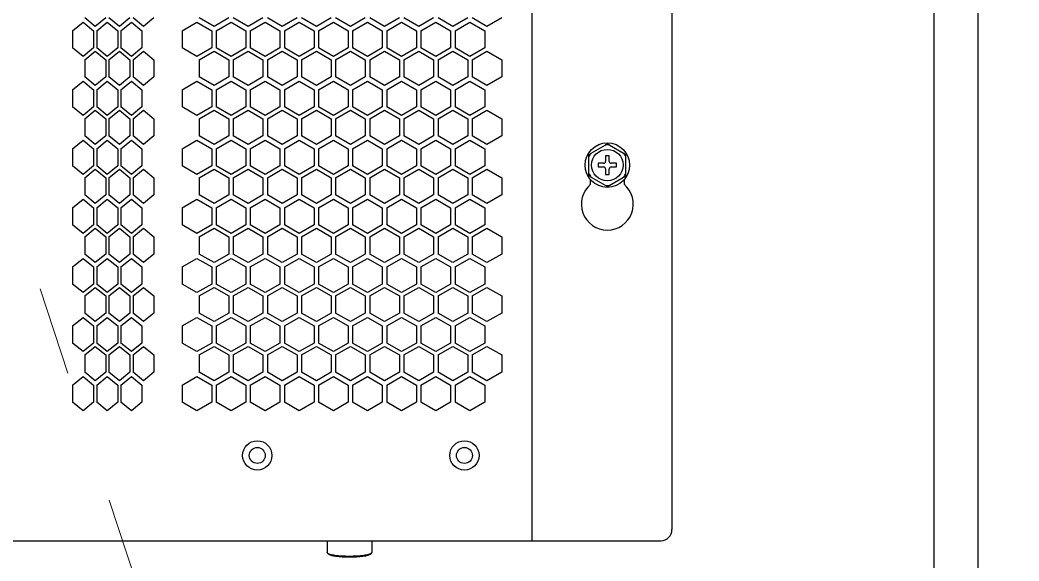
# Model space of a CAD drawing. Extents: x 61367 to 140945, y -1257 to 25588.
# Drawn here: x 71152.3 to 71421.7, y 19918.3 to 20064.2 of the extents above; entities that cross this region are included whole.
import ezdxf

# ---------------------------------------------------------------- set-up
doc = ezdxf.new("R2010")
doc.units = 0
doc.header["$MEASUREMENT"] = 0
doc.linetypes.add('ACAD_ISO03W100', pattern=[30, 12, -18])
doc.layers.get('0').update_dxf_attribs({"linetype": 'CONTINUOUS'})
for name, color, linetype in [('2401-00336-S-M6-12HWM_0', 7, 'CONTINUOUS'), ('4212-68099_1_0', 7, 'CONTINUOUS'), ('4212-73754_1_0', 7, 'CONTINUOUS'), ('4215-0412-2_0', 7, 'CONTINUOUS'), ('SONGBUTUO-M4-8_0', 7, 'CONTINUOUS')]:
    doc.layers.add(name, color=color, linetype=linetype)
doc.layers.add('THICK', color=7, linetype='CONTINUOUS', lineweight=0)

# ---------------------------------------------------------------- blocks, each defined once
blk = doc.blocks.new('ETRYRTERRTERWDDASW')
at = {"layer": 'THICK', "color": 1, "linetype": 'ACAD_ISO03W100', "ltscale": 2}
blk.add_line((214128.38, 51356.57), (213334.9, 48924.57), dxfattribs=at)
blk = doc.blocks.new('ERGRTHTHRT')
at = {"layer": '2401-00336-S-M6-12HWM_0', "color": 7, "linetype": 'Continuous'}
for p, q in [((-37213.56, -67915.28), (-37208.56, -67912.39)), ((-37208.56, -67912.39), (-37203.56, -67915.28)), ((-37213.56, -67921.05), (-37213.56, -67915.28)), ((-37209.06, -67915.66), (-37209.06, -67917.16)), ((-37208.06, -67915.66), (-37209.06, -67915.66)), ((-37208.06, -67917.16), (-37208.06, -67915.66)), ((-37203.56, -67921.05), (-37203.56, -67915.28)), ((-37211.06, -67917.66), (-37211.06, -67918.66)), ((-37209.56, -67917.66), (-37211.06, -67917.66)), ((-37211.06, -67918.66), (-37209.56, -67918.66)), ((-37209.06, -67919.16), (-37209.06, -67920.66)), ((-37208.06, -67920.66), (-37208.06, -67919.16)), ((-37206.06, -67917.66), (-37207.56, -67917.66)), ((-37207.56, -67918.66), (-37206.06, -67918.66)), ((-37206.06, -67918.66), (-37206.06, -67917.66)), ((-37213.56, -67921.05), (-37208.56, -67923.94)), ((-37209.06, -67920.66), (-37208.06, -67920.66)), ((-37208.56, -67923.94), (-37203.56, -67921.05))]:
    blk.add_line(p, q, dxfattribs=at)
for radius in [6, 4.25]:
    blk.add_circle((-37208.56, -67918.16), radius, dxfattribs=at)
for centre, radius, start, end in [((-37208.56, -67918.16), 5.47, 84.0076, 95.9924), ((-37208.56, -67918.16), 5.47, 144.0076, 155.9924), ((-37208.56, -67918.16), 5.47, 24.0076, 35.9924), ((-37209.56, -67917.16), 0.5, 270, 0), ((-37209.56, -67919.16), 0.5, 0, 90), ((-37207.56, -67917.16), 0.5, 180, 270), ((-37207.56, -67919.16), 0.5, 90, 180), ((-37208.56, -67918.16), 5.47, 204.0076, 215.9924), ((-37208.56, -67918.16), 5.47, 324.0076, 335.9924), ((-37208.56, -67918.16), 5.47, 264.0076, 275.9924)]:
    blk.add_arc(centre, radius, start, end, dxfattribs=at)
at = {"layer": '4212-68099_1_0', "color": 7, "linetype": 'Continuous'}
blk.add_line((-37120.56, -67513.16), (-37120.56, -69588.16), dxfattribs=at)
at = {"layer": '4212-73754_1_0', "color": 7, "linetype": 'Continuous'}
blk.add_line((-37108.56, -68535.66), (-37108.56, -67514.86), dxfattribs=at)
at = {"layer": '4215-0412-2_0', "color": 7, "linetype": 'Continuous'}
for p, q in [((-37228.95, -67590.88), (-37228.95, -68019.48)), ((-37191.15, -67593.88), (-37191.15, -68016.48)), ((-37346.65, -67880.73), (-37349.47, -67878.42)), ((-37343.82, -67878.42), (-37346.65, -67880.73)), ((-37340.14, -67880.73), (-37342.97, -67878.42)), ((-37337.31, -67878.42), (-37340.14, -67880.73)), ((-37333.63, -67880.73), (-37336.46, -67878.42)), ((-37330.81, -67878.42), (-37333.63, -67880.73)), ((-37314.62, -67880.73), (-37318.62, -67878.42)), ((-37310.62, -67878.42), (-37314.62, -67880.73)), ((-37305.42, -67880.73), (-37309.42, -67878.42)), ((-37301.42, -67878.42), (-37305.42, -67880.73)), ((-37296.22, -67880.73), (-37300.22, -67878.42)), ((-37292.22, -67878.42), (-37296.22, -67880.73)), ((-37287.02, -67880.73), (-37291.02, -67878.42)), ((-37283.02, -67878.42), (-37287.02, -67880.73)), ((-37277.82, -67880.73), (-37281.82, -67878.42)), ((-37273.82, -67878.42), (-37277.82, -67880.73)), ((-37268.62, -67880.73), (-37272.62, -67878.42)), ((-37264.62, -67878.42), (-37268.62, -67880.73)), ((-37259.42, -67880.73), (-37263.42, -67878.42)), ((-37255.42, -67878.42), (-37259.42, -67880.73)), ((-37250.22, -67880.73), (-37254.22, -67878.42)), ((-37246.22, -67878.42), (-37250.22, -67880.73)), ((-37241.02, -67880.73), (-37245.02, -67878.42)), ((-37237.02, -67878.42), (-37241.02, -67880.73)), ((-37352.74, -67881.9), (-37349.91, -67879.59)), ((-37349.91, -67879.59), (-37347.08, -67881.9)), ((-37346.24, -67881.9), (-37343.41, -67879.59)), ((-37343.41, -67879.59), (-37340.58, -67881.9)), ((-37339.73, -67881.9), (-37336.9, -67879.59)), ((-37336.9, -67879.59), (-37334.07, -67881.9)), ((-37323.24, -67881.9), (-37319.24, -67879.59)), ((-37319.24, -67879.59), (-37315.24, -67881.9)), ((-37314.04, -67881.9), (-37310.04, -67879.59)), ((-37310.04, -67879.59), (-37306.04, -67881.9)), ((-37304.84, -67881.9), (-37300.84, -67879.59)), ((-37300.84, -67879.59), (-37296.84, -67881.9)), ((-37295.64, -67881.9), (-37291.64, -67879.59)), ((-37291.64, -67879.59), (-37287.64, -67881.9)), ((-37286.44, -67881.9), (-37282.44, -67879.59)), ((-37282.44, -67879.59), (-37278.44, -67881.9)), ((-37277.24, -67881.9), (-37273.24, -67879.59)), ((-37273.24, -67879.59), (-37269.24, -67881.9)), ((-37268.04, -67881.9), (-37264.04, -67879.59)), ((-37264.04, -67879.59), (-37260.04, -67881.9)), ((-37258.84, -67881.9), (-37254.84, -67879.59)), ((-37254.84, -67879.59), (-37250.84, -67881.9)), ((-37249.64, -67881.9), (-37245.64, -67879.59)), ((-37245.64, -67879.59), (-37241.64, -67881.9)), ((-37352.74, -67881.9), (-37352.74, -67886.52)), ((-37347.08, -67881.9), (-37347.08, -67886.52)), ((-37346.24, -67881.9), (-37346.24, -67886.52)), ((-37340.58, -67881.9), (-37340.58, -67886.52)), ((-37339.73, -67881.9), (-37339.73, -67886.52)), ((-37334.07, -67881.9), (-37334.07, -67886.52)), ((-37323.24, -67881.9), (-37323.24, -67886.52)), ((-37315.24, -67881.9), (-37315.24, -67886.52)), ((-37314.04, -67881.9), (-37314.04, -67886.52)), ((-37306.04, -67881.9), (-37306.04, -67886.52)), ((-37304.84, -67881.9), (-37304.84, -67886.52)), ((-37296.84, -67881.9), (-37296.84, -67886.52)), ((-37295.64, -67881.9), (-37295.64, -67886.52)), ((-37287.64, -67881.9), (-37287.64, -67886.52)), ((-37286.44, -67881.9), (-37286.44, -67886.52)), ((-37278.44, -67881.9), (-37278.44, -67886.52)), ((-37277.24, -67881.9), (-37277.24, -67886.52)), ((-37269.24, -67881.9), (-37269.24, -67886.52)), ((-37268.04, -67881.9), (-37268.04, -67886.52)), ((-37260.04, -67881.9), (-37260.04, -67886.52)), ((-37258.84, -67881.9), (-37258.84, -67886.52)), ((-37250.84, -67881.9), (-37250.84, -67886.52)), ((-37249.64, -67881.9), (-37249.64, -67886.52)), ((-37241.64, -67881.9), (-37241.64, -67886.52)), ((-37349.91, -67888.83), (-37352.74, -67886.52)), ((-37347.08, -67886.52), (-37349.91, -67888.83)), ((-37343.41, -67888.83), (-37346.24, -67886.52)), ((-37340.58, -67886.52), (-37343.41, -67888.83)), ((-37336.9, -67888.83), (-37339.73, -67886.52)), ((-37334.07, -67886.52), (-37336.9, -67888.83)), ((-37319.24, -67888.83), (-37323.24, -67886.52)), ((-37315.24, -67886.52), (-37319.24, -67888.83)), ((-37310.04, -67888.83), (-37314.04, -67886.52)), ((-37306.04, -67886.52), (-37310.04, -67888.83)), ((-37300.84, -67888.83), (-37304.84, -67886.52)), ((-37296.84, -67886.52), (-37300.84, -67888.83)), ((-37291.64, -67888.83), (-37295.64, -67886.52)), ((-37287.64, -67886.52), (-37291.64, -67888.83)), ((-37282.44, -67888.83), (-37286.44, -67886.52)), ((-37278.44, -67886.52), (-37282.44, -67888.83)), ((-37273.24, -67888.83), (-37277.24, -67886.52)), ((-37269.24, -67886.52), (-37273.24, -67888.83)), ((-37264.04, -67888.83), (-37268.04, -67886.52)), ((-37260.04, -67886.52), (-37264.04, -67888.83)), ((-37254.84, -67888.83), (-37258.84, -67886.52)), ((-37250.84, -67886.52), (-37254.84, -67888.83)), ((-37245.64, -67888.83), (-37249.64, -67886.52)), ((-37241.64, -67886.52), (-37245.64, -67888.83)), ((-37349.47, -67889.73), (-37346.65, -67887.42)), ((-37349.47, -67889.73), (-37349.47, -67894.35)), ((-37346.65, -67887.42), (-37343.82, -67889.73)), ((-37343.82, -67889.73), (-37343.82, -67894.35)), ((-37342.97, -67889.73), (-37340.14, -67887.42)), ((-37342.97, -67889.73), (-37342.97, -67894.35)), ((-37340.14, -67887.42), (-37337.31, -67889.73)), ((-37337.31, -67889.73), (-37337.31, -67894.35)), ((-37336.46, -67889.73), (-37333.63, -67887.42)), ((-37336.46, -67889.73), (-37336.46, -67894.35)), ((-37333.63, -67887.42), (-37330.81, -67889.73)), ((-37330.81, -67889.73), (-37330.81, -67894.35)), ((-37318.62, -67889.73), (-37314.62, -67887.42)), ((-37318.62, -67889.73), (-37318.62, -67894.35)), ((-37314.62, -67887.42), (-37310.62, -67889.73)), ((-37310.62, -67889.73), (-37310.62, -67894.35)), ((-37309.42, -67889.73), (-37305.42, -67887.42)), ((-37309.42, -67889.73), (-37309.42, -67894.35)), ((-37305.42, -67887.42), (-37301.42, -67889.73)), ((-37301.42, -67889.73), (-37301.42, -67894.35)), ((-37300.22, -67889.73), (-37296.22, -67887.42)), ((-37300.22, -67889.73), (-37300.22, -67894.35)), ((-37296.22, -67887.42), (-37292.22, -67889.73)), ((-37292.22, -67889.73), (-37292.22, -67894.35)), ((-37291.02, -67889.73), (-37287.02, -67887.42)), ((-37291.02, -67889.73), (-37291.02, -67894.35)), ((-37287.02, -67887.42), (-37283.02, -67889.73)), ((-37283.02, -67889.73), (-37283.02, -67894.35)), ((-37281.82, -67889.73), (-37277.82, -67887.42)), ((-37281.82, -67889.73), (-37281.82, -67894.35)), ((-37277.82, -67887.42), (-37273.82, -67889.73)), ((-37273.82, -67889.73), (-37273.82, -67894.35)), ((-37272.62, -67889.73), (-37268.62, -67887.42)), ((-37272.62, -67889.73), (-37272.62, -67894.35)), ((-37268.62, -67887.42), (-37264.62, -67889.73)), ((-37264.62, -67889.73), (-37264.62, -67894.35)), ((-37263.42, -67889.73), (-37259.42, -67887.42)), ((-37263.42, -67889.73), (-37263.42, -67894.35)), ((-37259.42, -67887.42), (-37255.42, -67889.73)), ((-37255.42, -67889.73), (-37255.42, -67894.35)), ((-37254.22, -67889.73), (-37250.22, -67887.42)), ((-37254.22, -67889.73), (-37254.22, -67894.35)), ((-37250.22, -67887.42), (-37246.22, -67889.73)), ((-37246.22, -67889.73), (-37246.22, -67894.35)), ((-37245.02, -67889.73), (-37241.02, -67887.42)), ((-37245.02, -67889.73), (-37245.02, -67894.35)), ((-37241.02, -67887.42), (-37237.02, -67889.73)), ((-37237.02, -67889.73), (-37237.02, -67894.35)), ((-37346.65, -67896.66), (-37349.47, -67894.35)), ((-37343.82, -67894.35), (-37346.65, -67896.66)), ((-37340.14, -67896.66), (-37342.97, -67894.35)), ((-37337.31, -67894.35), (-37340.14, -67896.66)), ((-37333.63, -67896.66), (-37336.46, -67894.35)), ((-37330.81, -67894.35), (-37333.63, -67896.66)), ((-37314.62, -67896.66), (-37318.62, -67894.35)), ((-37310.62, -67894.35), (-37314.62, -67896.66)), ((-37305.42, -67896.66), (-37309.42, -67894.35)), ((-37301.42, -67894.35), (-37305.42, -67896.66)), ((-37296.22, -67896.66), (-37300.22, -67894.35)), ((-37292.22, -67894.35), (-37296.22, -67896.66)), ((-37287.02, -67896.66), (-37291.02, -67894.35)), ((-37283.02, -67894.35), (-37287.02, -67896.66)), ((-37277.82, -67896.66), (-37281.82, -67894.35)), ((-37273.82, -67894.35), (-37277.82, -67896.66)), ((-37268.62, -67896.66), (-37272.62, -67894.35)), ((-37264.62, -67894.35), (-37268.62, -67896.66)), ((-37259.42, -67896.66), (-37263.42, -67894.35)), ((-37255.42, -67894.35), (-37259.42, -67896.66)), ((-37250.22, -67896.66), (-37254.22, -67894.35)), ((-37246.22, -67894.35), (-37250.22, -67896.66)), ((-37241.02, -67896.66), (-37245.02, -67894.35)), ((-37237.02, -67894.35), (-37241.02, -67896.66)), ((-37352.74, -67897.83), (-37349.91, -67895.52)), ((-37352.74, -67897.83), (-37352.74, -67902.45)), ((-37349.91, -67895.52), (-37347.08, -67897.83)), ((-37347.08, -67897.83), (-37347.08, -67902.45)), ((-37346.24, -67897.83), (-37343.41, -67895.52)), ((-37346.24, -67897.83), (-37346.24, -67902.45)), ((-37343.41, -67895.52), (-37340.58, -67897.83)), ((-37340.58, -67897.83), (-37340.58, -67902.45)), ((-37339.73, -67897.83), (-37336.9, -67895.52)), ((-37339.73, -67897.83), (-37339.73, -67902.45)), ((-37336.9, -67895.52), (-37334.07, -67897.83)), ((-37334.07, -67897.83), (-37334.07, -67902.45)), ((-37323.24, -67897.83), (-37319.24, -67895.52)), ((-37323.24, -67897.83), (-37323.24, -67902.45)), ((-37319.24, -67895.52), (-37315.24, -67897.83)), ((-37315.24, -67897.83), (-37315.24, -67902.45)), ((-37314.04, -67897.83), (-37310.04, -67895.52)), ((-37314.04, -67897.83), (-37314.04, -67902.45)), ((-37310.04, -67895.52), (-37306.04, -67897.83)), ((-37306.04, -67897.83), (-37306.04, -67902.45)), ((-37304.84, -67897.83), (-37300.84, -67895.52)), ((-37304.84, -67897.83), (-37304.84, -67902.45)), ((-37300.84, -67895.52), (-37296.84, -67897.83)), ((-37296.84, -67897.83), (-37296.84, -67902.45)), ((-37295.64, -67897.83), (-37291.64, -67895.52)), ((-37295.64, -67897.83), (-37295.64, -67902.45)), ((-37291.64, -67895.52), (-37287.64, -67897.83)), ((-37287.64, -67897.83), (-37287.64, -67902.45)), ((-37286.44, -67897.83), (-37282.44, -67895.52)), ((-37286.44, -67897.83), (-37286.44, -67902.45)), ((-37282.44, -67895.52), (-37278.44, -67897.83)), ((-37278.44, -67897.83), (-37278.44, -67902.45)), ((-37277.24, -67897.83), (-37273.24, -67895.52)), ((-37277.24, -67897.83), (-37277.24, -67902.45)), ((-37273.24, -67895.52), (-37269.24, -67897.83)), ((-37269.24, -67897.83), (-37269.24, -67902.45)), ((-37268.04, -67897.83), (-37264.04, -67895.52)), ((-37268.04, -67897.83), (-37268.04, -67902.45)), ((-37264.04, -67895.52), (-37260.04, -67897.83)), ((-37260.04, -67897.83), (-37260.04, -67902.45)), ((-37258.84, -67897.83), (-37254.84, -67895.52)), ((-37258.84, -67897.83), (-37258.84, -67902.45)), ((-37254.84, -67895.52), (-37250.84, -67897.83)), ((-37250.84, -67897.83), (-37250.84, -67902.45)), ((-37249.64, -67897.83), (-37245.64, -67895.52)), ((-37249.64, -67897.83), (-37249.64, -67902.45)), ((-37245.64, -67895.52), (-37241.64, -67897.83)), ((-37241.64, -67897.83), (-37241.64, -67902.45)), ((-37349.91, -67904.76), (-37352.74, -67902.45)), ((-37347.08, -67902.45), (-37349.91, -67904.76)), ((-37343.41, -67904.76), (-37346.24, -67902.45)), ((-37340.58, -67902.45), (-37343.41, -67904.76)), ((-37336.9, -67904.76), (-37339.73, -67902.45)), ((-37334.07, -67902.45), (-37336.9, -67904.76)), ((-37319.24, -67904.76), (-37323.24, -67902.45)), ((-37315.24, -67902.45), (-37319.24, -67904.76)), ((-37310.04, -67904.76), (-37314.04, -67902.45)), ((-37306.04, -67902.45), (-37310.04, -67904.76)), ((-37300.84, -67904.76), (-37304.84, -67902.45)), ((-37296.84, -67902.45), (-37300.84, -67904.76)), ((-37291.64, -67904.76), (-37295.64, -67902.45)), ((-37287.64, -67902.45), (-37291.64, -67904.76)), ((-37282.44, -67904.76), (-37286.44, -67902.45)), ((-37278.44, -67902.45), (-37282.44, -67904.76)), ((-37273.24, -67904.76), (-37277.24, -67902.45)), ((-37269.24, -67902.45), (-37273.24, -67904.76)), ((-37264.04, -67904.76), (-37268.04, -67902.45)), ((-37260.04, -67902.45), (-37264.04, -67904.76)), ((-37254.84, -67904.76), (-37258.84, -67902.45)), ((-37250.84, -67902.45), (-37254.84, -67904.76)), ((-37245.64, -67904.76), (-37249.64, -67902.45)), ((-37241.64, -67902.45), (-37245.64, -67904.76)), ((-37349.47, -67905.66), (-37346.65, -67903.35)), ((-37349.47, -67905.66), (-37349.47, -67910.28)), ((-37346.65, -67903.35), (-37343.82, -67905.66)), ((-37343.82, -67905.66), (-37343.82, -67910.28)), ((-37342.97, -67905.66), (-37340.14, -67903.35)), ((-37342.97, -67905.66), (-37342.97, -67910.28)), ((-37340.14, -67903.35), (-37337.31, -67905.66)), ((-37337.31, -67905.66), (-37337.31, -67910.28)), ((-37336.46, -67905.66), (-37333.63, -67903.35)), ((-37336.46, -67905.66), (-37336.46, -67910.28)), ((-37333.63, -67903.35), (-37330.81, -67905.66)), ((-37330.81, -67905.66), (-37330.81, -67910.28)), ((-37318.62, -67905.66), (-37314.62, -67903.35)), ((-37318.62, -67905.66), (-37318.62, -67910.28)), ((-37314.62, -67903.35), (-37310.62, -67905.66)), ((-37310.62, -67905.66), (-37310.62, -67910.28)), ((-37309.42, -67905.66), (-37305.42, -67903.35)), ((-37309.42, -67905.66), (-37309.42, -67910.28)), ((-37305.42, -67903.35), (-37301.42, -67905.66)), ((-37301.42, -67905.66), (-37301.42, -67910.28)), ((-37300.22, -67905.66), (-37296.22, -67903.35)), ((-37300.22, -67905.66), (-37300.22, -67910.28)), ((-37296.22, -67903.35), (-37292.22, -67905.66)), ((-37292.22, -67905.66), (-37292.22, -67910.28)), ((-37291.02, -67905.66), (-37287.02, -67903.35)), ((-37291.02, -67905.66), (-37291.02, -67910.28)), ((-37287.02, -67903.35), (-37283.02, -67905.66)), ((-37283.02, -67905.66), (-37283.02, -67910.28)), ((-37281.82, -67905.66), (-37277.82, -67903.35)), ((-37281.82, -67905.66), (-37281.82, -67910.28)), ((-37277.82, -67903.35), (-37273.82, -67905.66)), ((-37273.82, -67905.66), (-37273.82, -67910.28)), ((-37272.62, -67905.66), (-37268.62, -67903.35)), ((-37272.62, -67905.66), (-37272.62, -67910.28)), ((-37268.62, -67903.35), (-37264.62, -67905.66)), ((-37264.62, -67905.66), (-37264.62, -67910.28)), ((-37263.42, -67905.66), (-37259.42, -67903.35)), ((-37263.42, -67905.66), (-37263.42, -67910.28)), ((-37259.42, -67903.35), (-37255.42, -67905.66)), ((-37255.42, -67905.66), (-37255.42, -67910.28)), ((-37254.22, -67905.66), (-37250.22, -67903.35)), ((-37254.22, -67905.66), (-37254.22, -67910.28)), ((-37250.22, -67903.35), (-37246.22, -67905.66)), ((-37246.22, -67905.66), (-37246.22, -67910.28)), ((-37245.02, -67905.66), (-37241.02, -67903.35)), ((-37245.02, -67905.66), (-37245.02, -67910.28)), ((-37241.02, -67903.35), (-37237.02, -67905.66)), ((-37237.02, -67905.66), (-37237.02, -67910.28)), ((-37346.65, -67912.59), (-37349.47, -67910.28)), ((-37343.82, -67910.28), (-37346.65, -67912.59)), ((-37340.14, -67912.59), (-37342.97, -67910.28)), ((-37337.31, -67910.28), (-37340.14, -67912.59)), ((-37333.63, -67912.59), (-37336.46, -67910.28)), ((-37330.81, -67910.28), (-37333.63, -67912.59)), ((-37314.62, -67912.59), (-37318.62, -67910.28)), ((-37310.62, -67910.28), (-37314.62, -67912.59)), ((-37305.42, -67912.59), (-37309.42, -67910.28)), ((-37301.42, -67910.28), (-37305.42, -67912.59)), ((-37296.22, -67912.59), (-37300.22, -67910.28)), ((-37292.22, -67910.28), (-37296.22, -67912.59)), ((-37287.02, -67912.59), (-37291.02, -67910.28)), ((-37283.02, -67910.28), (-37287.02, -67912.59)), ((-37277.82, -67912.59), (-37281.82, -67910.28)), ((-37273.82, -67910.28), (-37277.82, -67912.59)), ((-37268.62, -67912.59), (-37272.62, -67910.28)), ((-37264.62, -67910.28), (-37268.62, -67912.59)), ((-37259.42, -67912.59), (-37263.42, -67910.28)), ((-37255.42, -67910.28), (-37259.42, -67912.59)), ((-37250.22, -67912.59), (-37254.22, -67910.28)), ((-37246.22, -67910.28), (-37250.22, -67912.59)), ((-37241.02, -67912.59), (-37245.02, -67910.28)), ((-37237.02, -67910.28), (-37241.02, -67912.59)), ((-37352.74, -67913.76), (-37349.91, -67911.45)), ((-37352.74, -67913.76), (-37352.74, -67918.38)), ((-37349.91, -67911.45), (-37347.08, -67913.76)), ((-37347.08, -67913.76), (-37347.08, -67918.38)), ((-37346.24, -67913.76), (-37343.41, -67911.45)), ((-37346.24, -67913.76), (-37346.24, -67918.38)), ((-37343.41, -67911.45), (-37340.58, -67913.76)), ((-37340.58, -67913.76), (-37340.58, -67918.38)), ((-37339.73, -67913.76), (-37336.9, -67911.45)), ((-37339.73, -67913.76), (-37339.73, -67918.38)), ((-37336.9, -67911.45), (-37334.07, -67913.76)), ((-37334.07, -67913.76), (-37334.07, -67918.38)), ((-37323.24, -67913.76), (-37319.24, -67911.45)), ((-37323.24, -67913.76), (-37323.24, -67918.38)), ((-37319.24, -67911.45), (-37315.24, -67913.76)), ((-37315.24, -67913.76), (-37315.24, -67918.38)), ((-37314.04, -67913.76), (-37310.04, -67911.45)), ((-37314.04, -67913.76), (-37314.04, -67918.38)), ((-37310.04, -67911.45), (-37306.04, -67913.76)), ((-37306.04, -67913.76), (-37306.04, -67918.38)), ((-37304.84, -67913.76), (-37300.84, -67911.45)), ((-37304.84, -67913.76), (-37304.84, -67918.38)), ((-37300.84, -67911.45), (-37296.84, -67913.76)), ((-37296.84, -67913.76), (-37296.84, -67918.38)), ((-37295.64, -67913.76), (-37291.64, -67911.45)), ((-37295.64, -67913.76), (-37295.64, -67918.38)), ((-37291.64, -67911.45), (-37287.64, -67913.76)), ((-37287.64, -67913.76), (-37287.64, -67918.38)), ((-37286.44, -67913.76), (-37282.44, -67911.45)), ((-37286.44, -67913.76), (-37286.44, -67918.38)), ((-37282.44, -67911.45), (-37278.44, -67913.76)), ((-37278.44, -67913.76), (-37278.44, -67918.38)), ((-37277.24, -67913.76), (-37273.24, -67911.45)), ((-37277.24, -67913.76), (-37277.24, -67918.38)), ((-37273.24, -67911.45), (-37269.24, -67913.76)), ((-37269.24, -67913.76), (-37269.24, -67918.38)), ((-37268.04, -67913.76), (-37264.04, -67911.45)), ((-37268.04, -67913.76), (-37268.04, -67918.38)), ((-37264.04, -67911.45), (-37260.04, -67913.76)), ((-37260.04, -67913.76), (-37260.04, -67918.38)), ((-37258.84, -67913.76), (-37254.84, -67911.45)), ((-37258.84, -67913.76), (-37258.84, -67918.38)), ((-37254.84, -67911.45), (-37250.84, -67913.76)), ((-37250.84, -67913.76), (-37250.84, -67918.38)), ((-37249.64, -67913.76), (-37245.64, -67911.45)), ((-37249.64, -67913.76), (-37249.64, -67918.38)), ((-37245.64, -67911.45), (-37241.64, -67913.76)), ((-37241.64, -67913.76), (-37241.64, -67918.38)), ((-37349.91, -67920.69), (-37352.74, -67918.38)), ((-37347.08, -67918.38), (-37349.91, -67920.69)), ((-37349.47, -67921.59), (-37346.65, -67919.28)), ((-37346.65, -67919.28), (-37343.82, -67921.59)), ((-37343.41, -67920.69), (-37346.24, -67918.38)), ((-37340.58, -67918.38), (-37343.41, -67920.69)), ((-37342.97, -67921.59), (-37340.14, -67919.28)), ((-37340.14, -67919.28), (-37337.31, -67921.59)), ((-37336.9, -67920.69), (-37339.73, -67918.38)), ((-37334.07, -67918.38), (-37336.9, -67920.69)), ((-37336.46, -67921.59), (-37333.63, -67919.28)), ((-37333.63, -67919.28), (-37330.81, -67921.59)), ((-37319.24, -67920.69), (-37323.24, -67918.38)), ((-37315.24, -67918.38), (-37319.24, -67920.69)), ((-37318.62, -67921.59), (-37314.62, -67919.28)), ((-37314.62, -67919.28), (-37310.62, -67921.59)), ((-37310.04, -67920.69), (-37314.04, -67918.38)), ((-37306.04, -67918.38), (-37310.04, -67920.69)), ((-37309.42, -67921.59), (-37305.42, -67919.28)), ((-37305.42, -67919.28), (-37301.42, -67921.59)), ((-37300.84, -67920.69), (-37304.84, -67918.38)), ((-37296.84, -67918.38), (-37300.84, -67920.69)), ((-37300.22, -67921.59), (-37296.22, -67919.28)), ((-37296.22, -67919.28), (-37292.22, -67921.59)), ((-37291.64, -67920.69), (-37295.64, -67918.38)), ((-37287.64, -67918.38), (-37291.64, -67920.69)), ((-37291.02, -67921.59), (-37287.02, -67919.28)), ((-37287.02, -67919.28), (-37283.02, -67921.59)), ((-37282.44, -67920.69), (-37286.44, -67918.38)), ((-37278.44, -67918.38), (-37282.44, -67920.69)), ((-37281.82, -67921.59), (-37277.82, -67919.28)), ((-37277.82, -67919.28), (-37273.82, -67921.59)), ((-37273.24, -67920.69), (-37277.24, -67918.38)), ((-37269.24, -67918.38), (-37273.24, -67920.69)), ((-37272.62, -67921.59), (-37268.62, -67919.28)), ((-37268.62, -67919.28), (-37264.62, -67921.59)), ((-37264.04, -67920.69), (-37268.04, -67918.38)), ((-37260.04, -67918.38), (-37264.04, -67920.69)), ((-37263.42, -67921.59), (-37259.42, -67919.28)), ((-37259.42, -67919.28), (-37255.42, -67921.59)), ((-37254.84, -67920.69), (-37258.84, -67918.38)), ((-37250.84, -67918.38), (-37254.84, -67920.69)), ((-37254.22, -67921.59), (-37250.22, -67919.28)), ((-37250.22, -67919.28), (-37246.22, -67921.59)), ((-37245.64, -67920.69), (-37249.64, -67918.38)), ((-37241.64, -67918.38), (-37245.64, -67920.69)), ((-37245.02, -67921.59), (-37241.02, -67919.28)), ((-37241.02, -67919.28), (-37237.02, -67921.59)), ((-37349.47, -67921.59), (-37349.47, -67926.21)), ((-37343.82, -67921.59), (-37343.82, -67926.21)), ((-37342.97, -67921.59), (-37342.97, -67926.21)), ((-37337.31, -67921.59), (-37337.31, -67926.21)), ((-37336.46, -67921.59), (-37336.46, -67926.21)), ((-37330.81, -67921.59), (-37330.81, -67926.21)), ((-37318.62, -67921.59), (-37318.62, -67926.21)), ((-37310.62, -67921.59), (-37310.62, -67926.21)), ((-37309.42, -67921.59), (-37309.42, -67926.21)), ((-37301.42, -67921.59), (-37301.42, -67926.21)), ((-37300.22, -67921.59), (-37300.22, -67926.21)), ((-37292.22, -67921.59), (-37292.22, -67926.21)), ((-37291.02, -67921.59), (-37291.02, -67926.21)), ((-37283.02, -67921.59), (-37283.02, -67926.21)), ((-37281.82, -67921.59), (-37281.82, -67926.21)), ((-37273.82, -67921.59), (-37273.82, -67926.21)), ((-37272.62, -67921.59), (-37272.62, -67926.21)), ((-37264.62, -67921.59), (-37264.62, -67926.21)), ((-37263.42, -67921.59), (-37263.42, -67926.21)), ((-37255.42, -67921.59), (-37255.42, -67926.21)), ((-37254.22, -67921.59), (-37254.22, -67926.21)), ((-37246.22, -67921.59), (-37246.22, -67926.21)), ((-37245.02, -67921.59), (-37245.02, -67926.21)), ((-37237.02, -67921.59), (-37237.02, -67926.21)), ((-37213.06, -67923.32), (-37213.06, -67922.12)), ((-37204.06, -67922.13), (-37204.06, -67923.32)), ((-37352.74, -67929.69), (-37349.91, -67927.38)), ((-37349.91, -67927.38), (-37347.08, -67929.69)), ((-37346.65, -67928.52), (-37349.47, -67926.21)), ((-37343.82, -67926.21), (-37346.65, -67928.52)), ((-37346.24, -67929.69), (-37343.41, -67927.38)), ((-37343.41, -67927.38), (-37340.58, -67929.69)), ((-37340.14, -67928.52), (-37342.97, -67926.21)), ((-37337.31, -67926.21), (-37340.14, -67928.52)), ((-37339.73, -67929.69), (-37336.9, -67927.38)), ((-37336.9, -67927.38), (-37334.07, -67929.69)), ((-37333.63, -67928.52), (-37336.46, -67926.21)), ((-37330.81, -67926.21), (-37333.63, -67928.52)), ((-37323.24, -67929.69), (-37319.24, -67927.38)), ((-37319.24, -67927.38), (-37315.24, -67929.69)), ((-37314.62, -67928.52), (-37318.62, -67926.21)), ((-37310.62, -67926.21), (-37314.62, -67928.52)), ((-37314.04, -67929.69), (-37310.04, -67927.38)), ((-37310.04, -67927.38), (-37306.04, -67929.69)), ((-37305.42, -67928.52), (-37309.42, -67926.21)), ((-37301.42, -67926.21), (-37305.42, -67928.52)), ((-37304.84, -67929.69), (-37300.84, -67927.38)), ((-37300.84, -67927.38), (-37296.84, -67929.69)), ((-37296.22, -67928.52), (-37300.22, -67926.21)), ((-37292.22, -67926.21), (-37296.22, -67928.52)), ((-37295.64, -67929.69), (-37291.64, -67927.38)), ((-37291.64, -67927.38), (-37287.64, -67929.69)), ((-37287.02, -67928.52), (-37291.02, -67926.21)), ((-37283.02, -67926.21), (-37287.02, -67928.52)), ((-37286.44, -67929.69), (-37282.44, -67927.38)), ((-37282.44, -67927.38), (-37278.44, -67929.69)), ((-37277.82, -67928.52), (-37281.82, -67926.21)), ((-37273.82, -67926.21), (-37277.82, -67928.52)), ((-37277.24, -67929.69), (-37273.24, -67927.38)), ((-37273.24, -67927.38), (-37269.24, -67929.69)), ((-37268.62, -67928.52), (-37272.62, -67926.21)), ((-37264.62, -67926.21), (-37268.62, -67928.52)), ((-37268.04, -67929.69), (-37264.04, -67927.38)), ((-37264.04, -67927.38), (-37260.04, -67929.69)), ((-37259.42, -67928.52), (-37263.42, -67926.21)), ((-37255.42, -67926.21), (-37259.42, -67928.52)), ((-37258.84, -67929.69), (-37254.84, -67927.38)), ((-37254.84, -67927.38), (-37250.84, -67929.69)), ((-37250.22, -67928.52), (-37254.22, -67926.21)), ((-37246.22, -67926.21), (-37250.22, -67928.52)), ((-37249.64, -67929.69), (-37245.64, -67927.38)), ((-37245.64, -67927.38), (-37241.64, -67929.69)), ((-37241.02, -67928.52), (-37245.02, -67926.21)), ((-37237.02, -67926.21), (-37241.02, -67928.52)), ((-37352.74, -67929.69), (-37352.74, -67934.31)), ((-37347.08, -67929.69), (-37347.08, -67934.31)), ((-37346.24, -67929.69), (-37346.24, -67934.31)), ((-37340.58, -67929.69), (-37340.58, -67934.31)), ((-37339.73, -67929.69), (-37339.73, -67934.31)), ((-37334.07, -67929.69), (-37334.07, -67934.31)), ((-37323.24, -67929.69), (-37323.24, -67934.31)), ((-37315.24, -67929.69), (-37315.24, -67934.31)), ((-37314.04, -67929.69), (-37314.04, -67934.31)), ((-37306.04, -67929.69), (-37306.04, -67934.31)), ((-37304.84, -67929.69), (-37304.84, -67934.31)), ((-37296.84, -67929.69), (-37296.84, -67934.31)), ((-37295.64, -67929.69), (-37295.64, -67934.31)), ((-37287.64, -67929.69), (-37287.64, -67934.31)), ((-37286.44, -67929.69), (-37286.44, -67934.31)), ((-37278.44, -67929.69), (-37278.44, -67934.31)), ((-37277.24, -67929.69), (-37277.24, -67934.31)), ((-37269.24, -67929.69), (-37269.24, -67934.31)), ((-37268.04, -67929.69), (-37268.04, -67934.31)), ((-37260.04, -67929.69), (-37260.04, -67934.31)), ((-37258.84, -67929.69), (-37258.84, -67934.31)), ((-37250.84, -67929.69), (-37250.84, -67934.31)), ((-37249.64, -67929.69), (-37249.64, -67934.31)), ((-37241.64, -67929.69), (-37241.64, -67934.31)), ((-37349.91, -67936.62), (-37352.74, -67934.31)), ((-37347.08, -67934.31), (-37349.91, -67936.62)), ((-37349.47, -67937.52), (-37346.65, -67935.21)), ((-37346.65, -67935.21), (-37343.82, -67937.52)), ((-37343.41, -67936.62), (-37346.24, -67934.31)), ((-37340.58, -67934.31), (-37343.41, -67936.62)), ((-37342.97, -67937.52), (-37340.14, -67935.21)), ((-37340.14, -67935.21), (-37337.31, -67937.52)), ((-37336.9, -67936.62), (-37339.73, -67934.31)), ((-37334.07, -67934.31), (-37336.9, -67936.62)), ((-37336.46, -67937.52), (-37333.63, -67935.21)), ((-37333.63, -67935.21), (-37330.81, -67937.52)), ((-37319.24, -67936.62), (-37323.24, -67934.31)), ((-37315.24, -67934.31), (-37319.24, -67936.62)), ((-37318.62, -67937.52), (-37314.62, -67935.21)), ((-37314.62, -67935.21), (-37310.62, -67937.52)), ((-37310.04, -67936.62), (-37314.04, -67934.31)), ((-37306.04, -67934.31), (-37310.04, -67936.62)), ((-37309.42, -67937.52), (-37305.42, -67935.21)), ((-37305.42, -67935.21), (-37301.42, -67937.52)), ((-37300.84, -67936.62), (-37304.84, -67934.31)), ((-37296.84, -67934.31), (-37300.84, -67936.62)), ((-37300.22, -67937.52), (-37296.22, -67935.21)), ((-37296.22, -67935.21), (-37292.22, -67937.52)), ((-37291.64, -67936.62), (-37295.64, -67934.31)), ((-37287.64, -67934.31), (-37291.64, -67936.62)), ((-37291.02, -67937.52), (-37287.02, -67935.21)), ((-37287.02, -67935.21), (-37283.02, -67937.52)), ((-37282.44, -67936.62), (-37286.44, -67934.31)), ((-37278.44, -67934.31), (-37282.44, -67936.62)), ((-37281.82, -67937.52), (-37277.82, -67935.21)), ((-37277.82, -67935.21), (-37273.82, -67937.52)), ((-37273.24, -67936.62), (-37277.24, -67934.31)), ((-37269.24, -67934.31), (-37273.24, -67936.62)), ((-37272.62, -67937.52), (-37268.62, -67935.21)), ((-37268.62, -67935.21), (-37264.62, -67937.52)), ((-37264.04, -67936.62), (-37268.04, -67934.31)), ((-37260.04, -67934.31), (-37264.04, -67936.62)), ((-37263.42, -67937.52), (-37259.42, -67935.21)), ((-37259.42, -67935.21), (-37255.42, -67937.52)), ((-37254.84, -67936.62), (-37258.84, -67934.31)), ((-37250.84, -67934.31), (-37254.84, -67936.62)), ((-37254.22, -67937.52), (-37250.22, -67935.21)), ((-37250.22, -67935.21), (-37246.22, -67937.52)), ((-37245.64, -67936.62), (-37249.64, -67934.31)), ((-37241.64, -67934.31), (-37245.64, -67936.62)), ((-37245.02, -67937.52), (-37241.02, -67935.21)), ((-37241.02, -67935.21), (-37237.02, -67937.52)), ((-37349.47, -67937.52), (-37349.47, -67942.14)), ((-37343.82, -67937.52), (-37343.82, -67942.14)), ((-37342.97, -67937.52), (-37342.97, -67942.14)), ((-37337.31, -67937.52), (-37337.31, -67942.14)), ((-37336.46, -67937.52), (-37336.46, -67942.14)), ((-37330.81, -67937.52), (-37330.81, -67942.14)), ((-37318.62, -67937.52), (-37318.62, -67942.14)), ((-37310.62, -67937.52), (-37310.62, -67942.14)), ((-37309.42, -67937.52), (-37309.42, -67942.14)), ((-37301.42, -67937.52), (-37301.42, -67942.14)), ((-37300.22, -67937.52), (-37300.22, -67942.14)), ((-37292.22, -67937.52), (-37292.22, -67942.14)), ((-37291.02, -67937.52), (-37291.02, -67942.14)), ((-37283.02, -67937.52), (-37283.02, -67942.14)), ((-37281.82, -67937.52), (-37281.82, -67942.14)), ((-37273.82, -67937.52), (-37273.82, -67942.14)), ((-37272.62, -67937.52), (-37272.62, -67942.14)), ((-37264.62, -67937.52), (-37264.62, -67942.14)), ((-37263.42, -67937.52), (-37263.42, -67942.14)), ((-37255.42, -67937.52), (-37255.42, -67942.14)), ((-37254.22, -67937.52), (-37254.22, -67942.14)), ((-37246.22, -67937.52), (-37246.22, -67942.14)), ((-37245.02, -67937.52), (-37245.02, -67942.14)), ((-37237.02, -67937.52), (-37237.02, -67942.14)), ((-37352.74, -67945.62), (-37349.91, -67943.31)), ((-37349.91, -67943.31), (-37347.08, -67945.62)), ((-37346.65, -67944.45), (-37349.47, -67942.14)), ((-37343.82, -67942.14), (-37346.65, -67944.45)), ((-37346.24, -67945.62), (-37343.41, -67943.31)), ((-37343.41, -67943.31), (-37340.58, -67945.62)), ((-37340.14, -67944.45), (-37342.97, -67942.14)), ((-37337.31, -67942.14), (-37340.14, -67944.45)), ((-37339.73, -67945.62), (-37336.9, -67943.31)), ((-37336.9, -67943.31), (-37334.07, -67945.62)), ((-37333.63, -67944.45), (-37336.46, -67942.14)), ((-37330.81, -67942.14), (-37333.63, -67944.45)), ((-37323.24, -67945.62), (-37319.24, -67943.31)), ((-37319.24, -67943.31), (-37315.24, -67945.62)), ((-37314.62, -67944.45), (-37318.62, -67942.14)), ((-37310.62, -67942.14), (-37314.62, -67944.45)), ((-37314.04, -67945.62), (-37310.04, -67943.31)), ((-37310.04, -67943.31), (-37306.04, -67945.62)), ((-37305.42, -67944.45), (-37309.42, -67942.14)), ((-37301.42, -67942.14), (-37305.42, -67944.45)), ((-37304.84, -67945.62), (-37300.84, -67943.31)), ((-37300.84, -67943.31), (-37296.84, -67945.62)), ((-37296.22, -67944.45), (-37300.22, -67942.14)), ((-37292.22, -67942.14), (-37296.22, -67944.45)), ((-37295.64, -67945.62), (-37291.64, -67943.31)), ((-37291.64, -67943.31), (-37287.64, -67945.62)), ((-37287.02, -67944.45), (-37291.02, -67942.14)), ((-37283.02, -67942.14), (-37287.02, -67944.45)), ((-37286.44, -67945.62), (-37282.44, -67943.31)), ((-37282.44, -67943.31), (-37278.44, -67945.62)), ((-37277.82, -67944.45), (-37281.82, -67942.14)), ((-37273.82, -67942.14), (-37277.82, -67944.45)), ((-37277.24, -67945.62), (-37273.24, -67943.31)), ((-37273.24, -67943.31), (-37269.24, -67945.62)), ((-37268.62, -67944.45), (-37272.62, -67942.14)), ((-37264.62, -67942.14), (-37268.62, -67944.45)), ((-37268.04, -67945.62), (-37264.04, -67943.31)), ((-37264.04, -67943.31), (-37260.04, -67945.62)), ((-37259.42, -67944.45), (-37263.42, -67942.14)), ((-37255.42, -67942.14), (-37259.42, -67944.45)), ((-37258.84, -67945.62), (-37254.84, -67943.31)), ((-37254.84, -67943.31), (-37250.84, -67945.62)), ((-37250.22, -67944.45), (-37254.22, -67942.14)), ((-37246.22, -67942.14), (-37250.22, -67944.45)), ((-37249.64, -67945.62), (-37245.64, -67943.31)), ((-37245.64, -67943.31), (-37241.64, -67945.62)), ((-37241.02, -67944.45), (-37245.02, -67942.14)), ((-37237.02, -67942.14), (-37241.02, -67944.45)), ((-37352.74, -67945.62), (-37352.74, -67950.24)), ((-37347.08, -67945.62), (-37347.08, -67950.24)), ((-37346.24, -67945.62), (-37346.24, -67950.24)), ((-37340.58, -67945.62), (-37340.58, -67950.24)), ((-37339.73, -67945.62), (-37339.73, -67950.24)), ((-37334.07, -67945.62), (-37334.07, -67950.24)), ((-37323.24, -67945.62), (-37323.24, -67950.24)), ((-37315.24, -67945.62), (-37315.24, -67950.24)), ((-37314.04, -67945.62), (-37314.04, -67950.24)), ((-37306.04, -67945.62), (-37306.04, -67950.24)), ((-37304.84, -67945.62), (-37304.84, -67950.24)), ((-37296.84, -67945.62), (-37296.84, -67950.24)), ((-37295.64, -67945.62), (-37295.64, -67950.24)), ((-37287.64, -67945.62), (-37287.64, -67950.24)), ((-37286.44, -67945.62), (-37286.44, -67950.24)), ((-37278.44, -67945.62), (-37278.44, -67950.24)), ((-37277.24, -67945.62), (-37277.24, -67950.24)), ((-37269.24, -67945.62), (-37269.24, -67950.24)), ((-37268.04, -67945.62), (-37268.04, -67950.24)), ((-37260.04, -67945.62), (-37260.04, -67950.24)), ((-37258.84, -67945.62), (-37258.84, -67950.24)), ((-37250.84, -67945.62), (-37250.84, -67950.24)), ((-37249.64, -67945.62), (-37249.64, -67950.24)), ((-37241.64, -67945.62), (-37241.64, -67950.24)), ((-37349.91, -67952.55), (-37352.74, -67950.24)), ((-37347.08, -67950.24), (-37349.91, -67952.55)), ((-37349.47, -67953.45), (-37346.65, -67951.14)), ((-37346.65, -67951.14), (-37343.82, -67953.45)), ((-37343.41, -67952.55), (-37346.24, -67950.24)), ((-37340.58, -67950.24), (-37343.41, -67952.55)), ((-37342.97, -67953.45), (-37340.14, -67951.14)), ((-37340.14, -67951.14), (-37337.31, -67953.45)), ((-37336.9, -67952.55), (-37339.73, -67950.24)), ((-37334.07, -67950.24), (-37336.9, -67952.55)), ((-37336.46, -67953.45), (-37333.63, -67951.14)), ((-37333.63, -67951.14), (-37330.81, -67953.45)), ((-37319.24, -67952.55), (-37323.24, -67950.24)), ((-37315.24, -67950.24), (-37319.24, -67952.55)), ((-37318.62, -67953.45), (-37314.62, -67951.14)), ((-37314.62, -67951.14), (-37310.62, -67953.45)), ((-37310.04, -67952.55), (-37314.04, -67950.24)), ((-37306.04, -67950.24), (-37310.04, -67952.55)), ((-37309.42, -67953.45), (-37305.42, -67951.14)), ((-37305.42, -67951.14), (-37301.42, -67953.45)), ((-37300.84, -67952.55), (-37304.84, -67950.24)), ((-37296.84, -67950.24), (-37300.84, -67952.55)), ((-37300.22, -67953.45), (-37296.22, -67951.14)), ((-37296.22, -67951.14), (-37292.22, -67953.45)), ((-37291.64, -67952.55), (-37295.64, -67950.24)), ((-37287.64, -67950.24), (-37291.64, -67952.55)), ((-37291.02, -67953.45), (-37287.02, -67951.14)), ((-37287.02, -67951.14), (-37283.02, -67953.45)), ((-37282.44, -67952.55), (-37286.44, -67950.24)), ((-37278.44, -67950.24), (-37282.44, -67952.55)), ((-37281.82, -67953.45), (-37277.82, -67951.14)), ((-37277.82, -67951.14), (-37273.82, -67953.45)), ((-37273.24, -67952.55), (-37277.24, -67950.24)), ((-37269.24, -67950.24), (-37273.24, -67952.55)), ((-37272.62, -67953.45), (-37268.62, -67951.14)), ((-37268.62, -67951.14), (-37264.62, -67953.45)), ((-37264.04, -67952.55), (-37268.04, -67950.24)), ((-37260.04, -67950.24), (-37264.04, -67952.55)), ((-37263.42, -67953.45), (-37259.42, -67951.14)), ((-37259.42, -67951.14), (-37255.42, -67953.45)), ((-37254.84, -67952.55), (-37258.84, -67950.24)), ((-37250.84, -67950.24), (-37254.84, -67952.55)), ((-37254.22, -67953.45), (-37250.22, -67951.14)), ((-37250.22, -67951.14), (-37246.22, -67953.45)), ((-37245.64, -67952.55), (-37249.64, -67950.24)), ((-37241.64, -67950.24), (-37245.64, -67952.55)), ((-37245.02, -67953.45), (-37241.02, -67951.14)), ((-37241.02, -67951.14), (-37237.02, -67953.45)), ((-37349.47, -67953.45), (-37349.47, -67958.07)), ((-37343.82, -67953.45), (-37343.82, -67958.07)), ((-37342.97, -67953.45), (-37342.97, -67958.07)), ((-37337.31, -67953.45), (-37337.31, -67958.07)), ((-37336.46, -67953.45), (-37336.46, -67958.07)), ((-37330.81, -67953.45), (-37330.81, -67958.07)), ((-37318.62, -67953.45), (-37318.62, -67958.07)), ((-37310.62, -67953.45), (-37310.62, -67958.07)), ((-37309.42, -67953.45), (-37309.42, -67958.07)), ((-37301.42, -67953.45), (-37301.42, -67958.07)), ((-37300.22, -67953.45), (-37300.22, -67958.07)), ((-37292.22, -67953.45), (-37292.22, -67958.07)), ((-37291.02, -67953.45), (-37291.02, -67958.07)), ((-37283.02, -67953.45), (-37283.02, -67958.07)), ((-37281.82, -67953.45), (-37281.82, -67958.07)), ((-37273.82, -67953.45), (-37273.82, -67958.07)), ((-37272.62, -67953.45), (-37272.62, -67958.07)), ((-37264.62, -67953.45), (-37264.62, -67958.07)), ((-37263.42, -67953.45), (-37263.42, -67958.07)), ((-37255.42, -67953.45), (-37255.42, -67958.07)), ((-37254.22, -67953.45), (-37254.22, -67958.07)), ((-37246.22, -67953.45), (-37246.22, -67958.07)), ((-37245.02, -67953.45), (-37245.02, -67958.07)), ((-37237.02, -67953.45), (-37237.02, -67958.07)), ((-37352.74, -67961.55), (-37349.91, -67959.24)), ((-37349.91, -67959.24), (-37347.08, -67961.55)), ((-37346.65, -67960.38), (-37349.47, -67958.07)), ((-37343.82, -67958.07), (-37346.65, -67960.38)), ((-37346.24, -67961.55), (-37343.41, -67959.24)), ((-37343.41, -67959.24), (-37340.58, -67961.55)), ((-37340.14, -67960.38), (-37342.97, -67958.07)), ((-37337.31, -67958.07), (-37340.14, -67960.38)), ((-37339.73, -67961.55), (-37336.9, -67959.24)), ((-37336.9, -67959.24), (-37334.07, -67961.55)), ((-37333.63, -67960.38), (-37336.46, -67958.07)), ((-37330.81, -67958.07), (-37333.63, -67960.38)), ((-37323.24, -67961.55), (-37319.24, -67959.24)), ((-37319.24, -67959.24), (-37315.24, -67961.55)), ((-37314.62, -67960.38), (-37318.62, -67958.07)), ((-37310.62, -67958.07), (-37314.62, -67960.38)), ((-37314.04, -67961.55), (-37310.04, -67959.24)), ((-37310.04, -67959.24), (-37306.04, -67961.55)), ((-37305.42, -67960.38), (-37309.42, -67958.07)), ((-37301.42, -67958.07), (-37305.42, -67960.38)), ((-37304.84, -67961.55), (-37300.84, -67959.24)), ((-37300.84, -67959.24), (-37296.84, -67961.55)), ((-37296.22, -67960.38), (-37300.22, -67958.07)), ((-37292.22, -67958.07), (-37296.22, -67960.38)), ((-37295.64, -67961.55), (-37291.64, -67959.24)), ((-37291.64, -67959.24), (-37287.64, -67961.55)), ((-37287.02, -67960.38), (-37291.02, -67958.07)), ((-37283.02, -67958.07), (-37287.02, -67960.38)), ((-37286.44, -67961.55), (-37282.44, -67959.24)), ((-37282.44, -67959.24), (-37278.44, -67961.55)), ((-37277.82, -67960.38), (-37281.82, -67958.07)), ((-37273.82, -67958.07), (-37277.82, -67960.38)), ((-37277.24, -67961.55), (-37273.24, -67959.24)), ((-37273.24, -67959.24), (-37269.24, -67961.55)), ((-37268.62, -67960.38), (-37272.62, -67958.07)), ((-37264.62, -67958.07), (-37268.62, -67960.38)), ((-37268.04, -67961.55), (-37264.04, -67959.24)), ((-37264.04, -67959.24), (-37260.04, -67961.55)), ((-37259.42, -67960.38), (-37263.42, -67958.07)), ((-37255.42, -67958.07), (-37259.42, -67960.38)), ((-37258.84, -67961.55), (-37254.84, -67959.24)), ((-37254.84, -67959.24), (-37250.84, -67961.55)), ((-37250.22, -67960.38), (-37254.22, -67958.07)), ((-37246.22, -67958.07), (-37250.22, -67960.38)), ((-37249.64, -67961.55), (-37245.64, -67959.24)), ((-37245.64, -67959.24), (-37241.64, -67961.55)), ((-37241.02, -67960.38), (-37245.02, -67958.07)), ((-37237.02, -67958.07), (-37241.02, -67960.38)), ((-37352.74, -67961.55), (-37352.74, -67966.17)), ((-37347.08, -67961.55), (-37347.08, -67966.17)), ((-37346.24, -67961.55), (-37346.24, -67966.17)), ((-37340.58, -67961.55), (-37340.58, -67966.17)), ((-37339.73, -67961.55), (-37339.73, -67966.17)), ((-37334.07, -67961.55), (-37334.07, -67966.17)), ((-37323.24, -67961.55), (-37323.24, -67966.17)), ((-37315.24, -67961.55), (-37315.24, -67966.17)), ((-37314.04, -67961.55), (-37314.04, -67966.17)), ((-37306.04, -67961.55), (-37306.04, -67966.17)), ((-37304.84, -67961.55), (-37304.84, -67966.17)), ((-37296.84, -67961.55), (-37296.84, -67966.17)), ((-37295.64, -67961.55), (-37295.64, -67966.17)), ((-37287.64, -67961.55), (-37287.64, -67966.17)), ((-37286.44, -67961.55), (-37286.44, -67966.17)), ((-37278.44, -67961.55), (-37278.44, -67966.17)), ((-37277.24, -67961.55), (-37277.24, -67966.17)), ((-37269.24, -67961.55), (-37269.24, -67966.17)), ((-37268.04, -67961.55), (-37268.04, -67966.17)), ((-37260.04, -67961.55), (-37260.04, -67966.17)), ((-37258.84, -67961.55), (-37258.84, -67966.17)), ((-37250.84, -67961.55), (-37250.84, -67966.17)), ((-37249.64, -67961.55), (-37249.64, -67966.17)), ((-37241.64, -67961.55), (-37241.64, -67966.17)), ((-37349.91, -67968.48), (-37352.74, -67966.17)), ((-37347.08, -67966.17), (-37349.91, -67968.48)), ((-37349.47, -67969.38), (-37346.65, -67967.07)), ((-37346.65, -67967.07), (-37343.82, -67969.38)), ((-37343.41, -67968.48), (-37346.24, -67966.17)), ((-37340.58, -67966.17), (-37343.41, -67968.48)), ((-37342.97, -67969.38), (-37340.14, -67967.07)), ((-37340.14, -67967.07), (-37337.31, -67969.38)), ((-37336.9, -67968.48), (-37339.73, -67966.17)), ((-37334.07, -67966.17), (-37336.9, -67968.48)), ((-37336.46, -67969.38), (-37333.63, -67967.07)), ((-37333.63, -67967.07), (-37330.81, -67969.38)), ((-37319.24, -67968.48), (-37323.24, -67966.17)), ((-37315.24, -67966.17), (-37319.24, -67968.48)), ((-37318.62, -67969.38), (-37314.62, -67967.07)), ((-37314.62, -67967.07), (-37310.62, -67969.38)), ((-37310.04, -67968.48), (-37314.04, -67966.17)), ((-37306.04, -67966.17), (-37310.04, -67968.48)), ((-37309.42, -67969.38), (-37305.42, -67967.07)), ((-37305.42, -67967.07), (-37301.42, -67969.38)), ((-37300.84, -67968.48), (-37304.84, -67966.17)), ((-37296.84, -67966.17), (-37300.84, -67968.48)), ((-37300.22, -67969.38), (-37296.22, -67967.07)), ((-37296.22, -67967.07), (-37292.22, -67969.38)), ((-37291.64, -67968.48), (-37295.64, -67966.17)), ((-37287.64, -67966.17), (-37291.64, -67968.48)), ((-37291.02, -67969.38), (-37287.02, -67967.07)), ((-37287.02, -67967.07), (-37283.02, -67969.38)), ((-37282.44, -67968.48), (-37286.44, -67966.17)), ((-37278.44, -67966.17), (-37282.44, -67968.48)), ((-37281.82, -67969.38), (-37277.82, -67967.07)), ((-37277.82, -67967.07), (-37273.82, -67969.38)), ((-37273.24, -67968.48), (-37277.24, -67966.17)), ((-37269.24, -67966.17), (-37273.24, -67968.48)), ((-37272.62, -67969.38), (-37268.62, -67967.07)), ((-37268.62, -67967.07), (-37264.62, -67969.38)), ((-37264.04, -67968.48), (-37268.04, -67966.17)), ((-37260.04, -67966.17), (-37264.04, -67968.48)), ((-37263.42, -67969.38), (-37259.42, -67967.07)), ((-37259.42, -67967.07), (-37255.42, -67969.38)), ((-37254.84, -67968.48), (-37258.84, -67966.17)), ((-37250.84, -67966.17), (-37254.84, -67968.48)), ((-37254.22, -67969.38), (-37250.22, -67967.07)), ((-37250.22, -67967.07), (-37246.22, -67969.38)), ((-37245.64, -67968.48), (-37249.64, -67966.17)), ((-37241.64, -67966.17), (-37245.64, -67968.48)), ((-37245.02, -67969.38), (-37241.02, -67967.07)), ((-37241.02, -67967.07), (-37237.02, -67969.38)), ((-37349.47, -67969.38), (-37349.47, -67974)), ((-37343.82, -67969.38), (-37343.82, -67974)), ((-37342.97, -67969.38), (-37342.97, -67974)), ((-37337.31, -67969.38), (-37337.31, -67974)), ((-37336.46, -67969.38), (-37336.46, -67974)), ((-37330.81, -67969.38), (-37330.81, -67974)), ((-37318.62, -67969.38), (-37318.62, -67974)), ((-37310.62, -67969.38), (-37310.62, -67974)), ((-37309.42, -67969.38), (-37309.42, -67974)), ((-37301.42, -67969.38), (-37301.42, -67974)), ((-37300.22, -67969.38), (-37300.22, -67974)), ((-37292.22, -67969.38), (-37292.22, -67974)), ((-37291.02, -67969.38), (-37291.02, -67974)), ((-37283.02, -67969.38), (-37283.02, -67974)), ((-37281.82, -67969.38), (-37281.82, -67974)), ((-37273.82, -67969.38), (-37273.82, -67974)), ((-37272.62, -67969.38), (-37272.62, -67974)), ((-37264.62, -67969.38), (-37264.62, -67974)), ((-37263.42, -67969.38), (-37263.42, -67974)), ((-37255.42, -67969.38), (-37255.42, -67974)), ((-37254.22, -67969.38), (-37254.22, -67974)), ((-37246.22, -67969.38), (-37246.22, -67974)), ((-37245.02, -67969.38), (-37245.02, -67974)), ((-37237.02, -67969.38), (-37237.02, -67974)), ((-37352.74, -67977.48), (-37349.91, -67975.17)), ((-37349.91, -67975.17), (-37347.08, -67977.48)), ((-37346.65, -67976.31), (-37349.47, -67974)), ((-37343.82, -67974), (-37346.65, -67976.31)), ((-37346.24, -67977.48), (-37343.41, -67975.17)), ((-37343.41, -67975.17), (-37340.58, -67977.48)), ((-37340.14, -67976.31), (-37342.97, -67974)), ((-37337.31, -67974), (-37340.14, -67976.31)), ((-37339.73, -67977.48), (-37336.9, -67975.17)), ((-37336.9, -67975.17), (-37334.07, -67977.48)), ((-37333.63, -67976.31), (-37336.46, -67974)), ((-37330.81, -67974), (-37333.63, -67976.31)), ((-37323.24, -67977.48), (-37319.24, -67975.17)), ((-37319.24, -67975.17), (-37315.24, -67977.48)), ((-37314.62, -67976.31), (-37318.62, -67974)), ((-37310.62, -67974), (-37314.62, -67976.31)), ((-37314.04, -67977.48), (-37310.04, -67975.17)), ((-37310.04, -67975.17), (-37306.04, -67977.48)), ((-37305.42, -67976.31), (-37309.42, -67974)), ((-37301.42, -67974), (-37305.42, -67976.31)), ((-37304.84, -67977.48), (-37300.84, -67975.17)), ((-37300.84, -67975.17), (-37296.84, -67977.48)), ((-37296.22, -67976.31), (-37300.22, -67974)), ((-37292.22, -67974), (-37296.22, -67976.31)), ((-37295.64, -67977.48), (-37291.64, -67975.17)), ((-37291.64, -67975.17), (-37287.64, -67977.48)), ((-37287.02, -67976.31), (-37291.02, -67974)), ((-37283.02, -67974), (-37287.02, -67976.31)), ((-37286.44, -67977.48), (-37282.44, -67975.17)), ((-37282.44, -67975.17), (-37278.44, -67977.48)), ((-37277.82, -67976.31), (-37281.82, -67974)), ((-37273.82, -67974), (-37277.82, -67976.31)), ((-37277.24, -67977.48), (-37273.24, -67975.17)), ((-37273.24, -67975.17), (-37269.24, -67977.48)), ((-37268.62, -67976.31), (-37272.62, -67974)), ((-37264.62, -67974), (-37268.62, -67976.31)), ((-37268.04, -67977.48), (-37264.04, -67975.17)), ((-37264.04, -67975.17), (-37260.04, -67977.48)), ((-37259.42, -67976.31), (-37263.42, -67974)), ((-37255.42, -67974), (-37259.42, -67976.31)), ((-37258.84, -67977.48), (-37254.84, -67975.17)), ((-37254.84, -67975.17), (-37250.84, -67977.48)), ((-37250.22, -67976.31), (-37254.22, -67974)), ((-37246.22, -67974), (-37250.22, -67976.31)), ((-37249.64, -67977.48), (-37245.64, -67975.17)), ((-37245.64, -67975.17), (-37241.64, -67977.48)), ((-37241.02, -67976.31), (-37245.02, -67974)), ((-37237.02, -67974), (-37241.02, -67976.31)), ((-37352.74, -67977.48), (-37352.74, -67982.1)), ((-37347.08, -67977.48), (-37347.08, -67982.1)), ((-37346.24, -67977.48), (-37346.24, -67982.1)), ((-37340.58, -67977.48), (-37340.58, -67982.1)), ((-37339.73, -67977.48), (-37339.73, -67982.1)), ((-37334.07, -67977.48), (-37334.07, -67982.1)), ((-37323.24, -67977.48), (-37323.24, -67982.1)), ((-37315.24, -67977.48), (-37315.24, -67982.1)), ((-37314.04, -67977.48), (-37314.04, -67982.1)), ((-37306.04, -67977.48), (-37306.04, -67982.1)), ((-37304.84, -67977.48), (-37304.84, -67982.1)), ((-37296.84, -67977.48), (-37296.84, -67982.1)), ((-37295.64, -67977.48), (-37295.64, -67982.1)), ((-37287.64, -67977.48), (-37287.64, -67982.1)), ((-37286.44, -67977.48), (-37286.44, -67982.1)), ((-37278.44, -67977.48), (-37278.44, -67982.1)), ((-37277.24, -67977.48), (-37277.24, -67982.1)), ((-37269.24, -67977.48), (-37269.24, -67982.1)), ((-37268.04, -67977.48), (-37268.04, -67982.1)), ((-37260.04, -67977.48), (-37260.04, -67982.1)), ((-37258.84, -67977.48), (-37258.84, -67982.1)), ((-37250.84, -67977.48), (-37250.84, -67982.1)), ((-37249.64, -67977.48), (-37249.64, -67982.1)), ((-37241.64, -67977.48), (-37241.64, -67982.1)), ((-37349.91, -67984.41), (-37352.74, -67982.1)), ((-37347.08, -67982.1), (-37349.91, -67984.41)), ((-37343.41, -67984.41), (-37346.24, -67982.1)), ((-37340.58, -67982.1), (-37343.41, -67984.41)), ((-37336.9, -67984.41), (-37339.73, -67982.1)), ((-37334.07, -67982.1), (-37336.9, -67984.41)), ((-37319.24, -67984.41), (-37323.24, -67982.1)), ((-37315.24, -67982.1), (-37319.24, -67984.41)), ((-37310.04, -67984.41), (-37314.04, -67982.1)), ((-37306.04, -67982.1), (-37310.04, -67984.41)), ((-37300.84, -67984.41), (-37304.84, -67982.1)), ((-37296.84, -67982.1), (-37300.84, -67984.41)), ((-37291.64, -67984.41), (-37295.64, -67982.1)), ((-37287.64, -67982.1), (-37291.64, -67984.41)), ((-37282.44, -67984.41), (-37286.44, -67982.1)), ((-37278.44, -67982.1), (-37282.44, -67984.41)), ((-37273.24, -67984.41), (-37277.24, -67982.1)), ((-37269.24, -67982.1), (-37273.24, -67984.41)), ((-37264.04, -67984.41), (-37268.04, -67982.1)), ((-37260.04, -67982.1), (-37264.04, -67984.41)), ((-37254.84, -67984.41), (-37258.84, -67982.1)), ((-37250.84, -67982.1), (-37254.84, -67984.41)), ((-37245.64, -67984.41), (-37249.64, -67982.1)), ((-37241.64, -67982.1), (-37245.64, -67984.41)), ((-37884.05, -68019.48), (-37194.15, -68019.48))]:
    blk.add_line(p, q, dxfattribs=at)
for centre, radius in [((-37302.95, -67996.48), 3.95), ((-37302.95, -67996.48), 2.15), ((-37247.1, -67996.48), 3.95), ((-37247.1, -67996.48), 2.15)]:
    blk.add_circle(centre, radius, dxfattribs=at)
for centre, radius, start, end in [((-37208.56, -67928.68), 7, 130.0052, 49.9948), ((-37194.15, -68016.48), 3, 270, 0)]:
    blk.add_arc(centre, radius, start, end, dxfattribs=at)
at = {"layer": 'SONGBUTUO-M4-8_0', "color": 7, "linetype": 'Continuous'}
for p, q in [((-37284.11, -68019.48), (-37284.11, -68022.66)), ((-37272.11, -68019.48), (-37272.11, -68022.66)), ((-37283.72, -68023.13), (-37284.01, -68022.85)), ((-37272.5, -68023.13), (-37272.2, -68022.85))]:
    blk.add_line(p, q, dxfattribs=at)
for points, knots in [([(-37284.01, -68022.85), (-37284.03, -68022.83), (-37284.07, -68022.78), (-37284.11, -68022.71), (-37284.11, -68022.66)], [0, 0, 0, 0, 0.293305, 1, 1, 1, 1]), ([(-37272.2, -68022.85), (-37272.28, -68022.92), (-37272.52, -68023.05), (-37273.2, -68023.29), (-37274.4, -68023.5), (-37276.14, -68023.67), (-37278.11, -68023.72), (-37280.08, -68023.67), (-37281.81, -68023.5), (-37283.02, -68023.29), (-37283.7, -68023.05), (-37283.94, -68022.92), (-37284.01, -68022.85)], [0, 0, 0, 0, 0.026891, 0.066115, 0.179624, 0.329933, 0.5, 0.670067, 0.820376, 0.933885, 0.973109, 1, 1, 1, 1]), ([(-37272.5, -68023.13), (-37272.57, -68023.2), (-37272.8, -68023.33), (-37273.44, -68023.55), (-37274.59, -68023.76), (-37276.23, -68023.91), (-37278.11, -68023.97), (-37279.98, -68023.91), (-37281.63, -68023.76), (-37282.77, -68023.55), (-37283.42, -68023.33), (-37283.64, -68023.2), (-37283.72, -68023.13)], [0, 0, 0, 0, 0.026894, 0.06612, 0.17963, 0.329937, 0.5, 0.670063, 0.82037, 0.93388, 0.973106, 1, 1, 1, 1]), ([(-37272.11, -68022.66), (-37272.11, -68022.71), (-37272.14, -68022.78), (-37272.19, -68022.83), (-37272.2, -68022.85)], [0, 0, 0, 0, 0.706695, 1, 1, 1, 1])]:
    blk.add_open_spline(points, degree=3, knots=knots, dxfattribs=at)

msp = doc.modelspace()

# ---------------------------------------------------------------- block references
at = {"lineweight": -3}
msp.add_blockref('ERGRTHTHRT', (108519.232, 87943.251), dxfattribs=at)
at = {"xscale": -1}
msp.add_blockref('ETRYRTERRTERWDDASW', (285137.262, -30908.483), dxfattribs=at)

doc.saveas('drawing.dxf')
